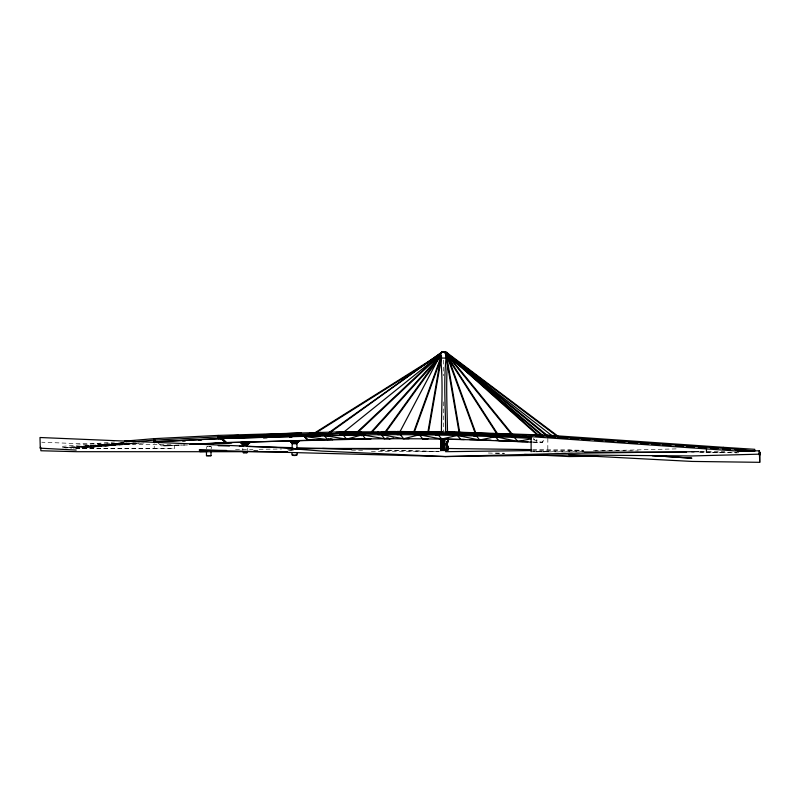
<?xml version="1.0" encoding="UTF-8"?>
<svg xmlns="http://www.w3.org/2000/svg" width="800" height="800" viewBox="0 0 800 800"><rect width="100%" height="100%" fill="white"/><g stroke="black" fill="none" stroke-linecap="round" stroke-linejoin="round"><path stroke-width="0.6" stroke-dasharray="4 3" d="M123.78 442.72L62.39 447.83L62.39 446.37L114.52 441.99M70.78 448.19L70.78 447.64L129.46 442.95M174.39 445.14L174.38 448.64L73.66 448.2L73.67 447.65L71.59 447.64M75.71 448.25L154.22 448.62L154.23 443.96M206.48 448.81L206.88 446.52M211.01 448.83C214.12 445.03 204.19 446.92 207.48 446.53M242.81 450.49L242.82 448.3M247.44 450.51L247.44 448.32M536.82 439.39L536.81 442.43L542.16 442.43L544.85 439.19M532.65 441.96L542.16 442.43L542.17 439.39M547.85 438.37L547.81 451.74L531.11 451.74M443.76 401.86L443.26 433.15M157.8 442.63L161.17 445.87L167.65 445.86L169.24 444.22M62.39 447.83L124.44 442.61M123.51 442.94L82.55 446.39L82.56 448.2M65.46 447.98L125.04 442.97M127.1 442.95L70.78 447.64M73.79 447.99L133.32 442.98M76.15 447.99L135.68 442.98M144.04 442.99L81.98 448.2L139.06 443.05M139.64 443.05L81.97 447.85M161.17 445.87L178.64 444.99M164.41 445.86L181.66 444.99M167.65 445.86L184.9 444.98M583.97 451.31L532.99 451.22M595.16 451.01L678.48 448.82M235.52 449.6L252.98 449.37M259.14 449.29L281.62 449M532.58 450.55L568.78 450.08L583.7 451.06M700.23 451.59L724.85 451.26M210.47 446.53L211.09 446.54L210.03 446.53M288.12 450.08L294.34 450.08A4675.67 4675.67 0 0 0 288.15 450.21M371.39 451.7L438.61 451.7M723.16 452.48L707.65 452.48L736.82 452.61M154.22 448.62L174.38 448.64M207.41 446.53L210.11 446.53M533.59 451.75L584.58 451.97M699.53 452.38L706.99 452.41M170.99 444.84L76.48 443.59L41.8 442.22M183.42 445L188.4 445.06M532.71 449.6L583.56 450.27M593.51 450.41L638.28 450.99M700.24 451.93L737.29 452.9M381.07 450L439.59 451.54M495.55 453.01L504.25 453.24M533.25 442.25L536.81 442.43L533.46 438.37M568.64 450.08L583.58 451.06M533.22 439.58L542.16 442.43M73.64 447.65L73.66 448.2M443.29 360.14L443.62 375.79M351.58 450.17A4675.67 4675.67 0 0 1 362.77 450.25M380.18 450.43A4675.67 4675.67 0 0 1 438.62 451.51M488.37 453.01A4675.67 4675.67 0 0 1 504.54 453.61M71.31 447.64L71.31 448.19L71.29 447.64"/><path stroke-width="1.2" d="M440.66 450.48L443.93 450.5L443.95 439.15L422.71 438.85L419.35 434.78L397.05 434.64M154.23 442.8L154.23 438.65L218.18 435.41M204.15 443.58L204.14 444.29L205.79 444.3M207.45 444.31L204.56 443.59M206.15 444.31L206.15 443.59L208.38 443.6M208.57 455.7L206.47 455.69L206.48 451.1M210.54 444.32L210.54 443.61L213.38 443.61L213.38 444.32L209.18 444.31M206.47 455.69L210.99 455.7L211.01 451.12M189.87 444.42L225.25 442.62L370.98 438.88L346.61 439.16L324.23 435.51L218.23 438.57L218.2 435.41L339.55 431.9L442.07 431.72M243.82 445.03L242.13 442.85C237.56 442.37 244.63 441.53 245.97 442.11M242.49 442.1L242.49 442.86L243.81 442.86L244.33 445.03L245.57 445.04L245.85 442.87L249.09 442.87L247.05 445.04M247.41 442.1L249.09 442.11L248.4 442.11L246.64 445.04M249.78 442.11L247.02 442.11L247.01 442.87L249.78 442.87L249.78 442.11L248.17 442.1M293.2 443.6L291.56 441.31L289.95 441.3L289.95 440.57L299.22 440.6L299.21 441.33L296.45 441.33L296.46 440.6M296.96 452.82C299.06 456.41 289.99 456.55 292.14 452.81M292.15 449.35L292.17 443.59L290.64 441.3L292.2 443.6L290.64 441.3M296.97 449.37L296.98 443.61L298.53 441.33L296.56 443.61M290.69 441.31L292.33 441.32L293.18 443.6L296.59 443.61L297.84 440.6L354.31 438.7M330.49 439.03L332.93 439.57L327.59 439.57L301.25 436.05L301.22 432.87L218.2 436.87L220.12 438.53L222.66 438.53L226.47 442.58L241.04 442.32M320.4 432.31L320.39 434.15L218.22 437.24L220.12 438.53L364.83 434.8L361.19 435.67M218.78 436.86L218.19 436.87L339.55 433.73L339.55 431.9M358.72 431.61L358.71 433.45L339.55 433.73C403.41 431.74 467.34 433.52 531.14 436.66L738.52 451.16M377.87 432.93L358.71 433.45L377.87 433.3L377.88 431.47M492.84 433.45L492.85 435.28L531.62 437L454.53 434.08L397.04 433.29L397.04 431.46L454.52 432.24L531.14 435.2L738.06 449.33L738.03 452.62M435.37 433.68L435.36 431.85M440.88 450.49C441.48 419.46 440.35 459.74 441.17 447.43M441.22 450.49L441.38 445.01L444.37 445.02L444.93 450.5L443.93 450.5M441.66 450.49L441.7 439.12L438.37 435.04L416.21 434.76M447.14 441.49L446.93 445.01L447.98 449.88L447.2 445.01L447.97 439.15L444.95 439.16L444.37 443.85C440.97 445.66 439.66 440.26 441.25 439.11C443.01 439.24 439.58 459.55 441.31 446.22M442.19 450.49L442.22 439.13L442.97 443.84L442.76 450.49M443.35 450.5L443.37 439.14M444.47 450.5L444.49 439.15L444.93 449.88C449.93 452.74 448.95 442.63 444.71 445.02M447.31 441.49L446.93 443.84L447.8 439.16L447.2 443.84L447.75 449.88L447.04 443.85L448.01 439.15L447.38 443.85L444.71 443.85M474.16 434.2L454.53 434.08L454.52 432.24M473.68 432.78L473.69 434.61L493.32 434.87M512.48 436.05L511.99 434.25M531.11 451.74L531.14 435.2M446.83 431.78L547.84 435.2L547.87 436.66L555.33 437.17M706.45 452.48L706.48 447.31M722.68 449.14L723.19 447.31L547.87 435.2M455.01 434.04L416.2 433.42L416.2 431.58M445.5 352.53L444.78 353.2M447.88 356.12C445.71 381.19 447.15 406.82 447.51 432.1M568.91 454.94L692.02 461.43L759.73 462.32L759.94 452.02L760 454.94M441.42 431.87C441.44 406.36 443.38 380.31 440.29 355.12L440.78 353.39A3.71 3.05 -90 0 1 442.59 351.83L445.2 351.72M748.24 450.95L759.31 450.81L759.18 454.78L759.13 454.17L691.42 455.96L568.31 454.94L445.21 456.56L322.1 451.09L275.9 447.44L40 437.51L40.28 448.19L76.21 450.08M747.33 451.16L747.36 450.61L735.21 449.84M531.17 436.66L531.62 437M328.76 432.71L442.55 351.7L330.17 432.49M40.42 447.04L40.28 448.19M445.39 354.11L445.84 353.75L497.77 434.13M443.95 443.85L444.49 439.15L443.95 439.15L443.47 443.85L442.78 439.14L442.97 443.84M441.13 446.22L440.62 449.87L441.38 445.01L440.66 449.87C442.92 451.33 439.33 428.28 441.14 442.65L440.82 439.09L441.65 443.84M295.01 443.61L295.29 441.33L297.83 441.33M440.62 449.87L441.22 445M447.36 443.85L448.01 439.15L447.27 443.85M443.35 449.88L443.95 445.01L444.47 449.88M443.47 445.01L442.76 449.88L442.47 445.01L441.22 449.87L442.02 445.01M427.9 432.02L441.14 355.46M428.53 432.12L441.57 356.78M446.7 352.52L560.51 438.07M295.62 443.61L296.27 441.33M246.16 445.04L246.83 442.87M413.74 431.92L441.06 356.54M414.34 432.15L441.24 357.93M296.16 443.61L297.14 441.33M247.7 442.87L246.69 445.04L245.55 445.04M444.15 351.83L443.65 352.38M400 431.66L440.57 354.63M296.42 443.6L297.71 442.08M296.88 443.61L298.16 441.32L299.21 441.33M246.91 445.03L249.09 442.87M248.87 442.87L247.4 445.04L249.04 442.87M443.18 352.37L443.06 351.83L442.96 352.45M385.14 431.94L440.68 354.94M386.4 431.31L441.2 355.33M313.46 440.09L307.6 440.11L303.8 436.05L308.57 440.11L307.57 440.07L313.91 440.11M371.44 431.73L440.29 355.53M372.76 431.24L440.78 355.96M356.84 432.39L441.8 352.52M358.2 432L440.45 354.68M442.33 351.69L442.51 352.21M343.23 432.56L439.78 354.95M314.56 432.98L439.37 354.63M315.94 432.88L440.74 354.53M446.34 353.18L540.05 436.57M445.73 354.41L446.35 354.3L459.92 433.62M442.03 443.84L441.25 439.11L457.4 435.44L479.77 440.04L532.06 442.2M531.05 438.86L517.8 441.5L495.43 436.64L473.69 435.96M393.54 438.09L390 438.74L365.63 438.88L362.28 434.81L346.61 439.16L343.25 435.09M339.57 435.08L381.3 434.67L403.68 438.73L419.35 434.78L441.73 439.11L491.06 440.25M506.49 440.36L498.79 440.7L495.43 436.64L479.77 440.04L476.42 435.97L454.53 435.42M124.44 441.15L154.23 438.65M133.13 441.88L154.23 440.11L218.18 436.87M233.55 435.6L238.48 435.35M154.82 440.11L154.23 440.11L154.83 440.49L154.11 440.49L154.15 441.82L221.03 438.56L226.47 442.58L232.3 442.59M154.15 441.82L301.73 434.71L301.24 434.33L358.71 433.07M182.72 441.21L185.18 441.09M198.74 440.4L201.2 440.28M198.91 444.11L205.07 443.8M207.53 443.68L228.48 442.61M198.46 444.29L204.62 443.98M207.08 443.86L231.73 442.61L225.25 442.62L221.03 438.56M320.39 434.15L339.55 433.36M257.21 434.78L264.69 434.55M283.41 433.98L290.9 433.75M309.62 433.18L318.36 432.92M263.41 437.7L267.16 437.58M289.63 436.9L292.12 436.82L289.67 436.97M263.46 437.77L267.21 437.65M244.79 442.21L289.72 440.83M336.27 432.4L361.23 431.86M315.86 435.81L320.64 435.67M445.26 456.56L568.5 453.32L699 451.6M397.04 432.92L377.87 433.3L416.2 433.04M287.74 448.91L322.7 448.46L378.72 449.19M445.53 451.7L531.43 450.57M597.79 456.19L569.19 456.56A4675.67 4675.67 0 0 0 524.44 454.42M218.23 438.57L222.66 438.53M381.44 431.6L395.71 431.49M240.51 442.84L241.9 442.84L241.2 442.85L243.23 445.02M292.3 443.59L292.73 443.6M205.1 444.29L206.54 444.31M244.36 445.03L242.89 442.86L241.2 442.85L243.37 445.03M292.13 455.11L294.11 455.11M363.98 434.8L362.28 434.81L384.66 438.74L409.03 438.73M218.2 437.24L218.79 437.24M447.16 358.08L441.37 358.06M377.89 434.65L400.33 434.66L403.68 438.73L428.05 438.85L422.71 438.85M463.96 439.51L460.75 439.51L457.4 435.44L435.38 435.02M290.86 441.3L292.56 443.59M289.95 441.3L291.33 441.3M527.9 441.73L517.8 441.5L514.45 437.44L492.85 436.63M322.56 448.46L440.69 448.46M723.21 448.77L722.7 448.77L730.49 449.24M444.93 450.5L446.34 450.5M747.36 450.61L745.52 450.61L745.49 451.16L737.62 450.54M738.04 451.16L754.74 451.16L754.76 449.32L723.21 447.31M287.61 451.7L76.76 451.7L40.87 450.75L40.77 447.51M154.81 440.11L154.24 440.47M297.14 440.6L297.84 440.6M246.84 442.11L248.4 442.11M245.85 442.1L249.09 442.45L245.48 442.43M247.7 442.45L244.82 442.44M209.59 443.61L210.54 443.61M210.29 444.32L211.12 444.31L210.11 444.31M209.77 444.31L212.28 444.31M207.75 444.3L208.34 444.3M243.64 445.02L242.32 443.57M444.93 449.88L441.67 449.87M244.71 452.68C238.73 452.68 251.54 452.7 245.53 452.69M294.97 455.12L296.95 455.12M293.01 441.32L295.41 441.33M291.93 441.32L293.24 441.32L293.75 443.6M245.48 442.09L247.8 442.1M243.81 442.44L242.13 442.43M243.57 442.86L245.97 442.87M207.94 443.58L213.33 443.61M207.94 444.3L209.59 444.32M207.19 444.31L208.57 444.31M208.96 444.3L211.41 444.31M445.19 449.87L447.67 449.88L446.93 445.01L447.33 449.88L446.75 446.23M208.89 455.69L210.99 455.7M210.98 444.31L212.31 444.31M584.58 451.97L686.55 452.4M248.17 442.86L249.78 442.87M211.73 444.31L213.38 444.32M298.53 440.6L299.22 440.6M242.78 445.02L241.57 442.85M448.16 448.49L531.47 449.59M226.57 450.44L199.18 450.08L445.39 456.56M253.95 450.8L257.69 450.85M559.9 437.88L561.06 437.9M447.07 439.11L464.91 439.48M549 437.12L550.12 437.15L548.04 437M691.61 451.7L694.08 451.76M218.24 445.7L229.43 446M239.38 446.26L243.11 446.36M246.84 446.46L292.85 447.67M296.58 447.77L351.3 449.21M469.66 439.61L485.12 440.04M495.81 440.41L511.26 441M522.42 435.47L526.47 435.62M516.02 441.2L523.15 441.5M535.97 436.07L541.9 436.36M536.89 436.3L539.27 436.42M512 437.43L531.14 438.37M735.34 449.55L754.76 450.79L738.23 450.15M723.07 449.06L725.5 449.22M652.09 455.57L691.88 458.19L652.05 455.57M559.06 437.43L567.76 438.03M571.49 438.29L578.95 438.8M582.68 439.06L590.14 439.58M595.12 439.92L602.58 440.44M606.31 440.69L613.77 441.21M617.5 441.47L624.96 441.98M628.69 442.24L637.39 442.84M641.12 443.1L648.58 443.62M652.31 443.87L659.77 444.39M663.5 444.65L670.96 445.16M675.93 445.51L683.4 446.02M687.13 446.28L694.59 446.79M698.32 447.05L705.78 447.57M710.75 447.91L718.21 448.43M548.63 436.74L554.85 437.17M559.82 437.52L567.28 438.03M571.01 438.29L578.47 438.8M582.2 439.06L589.66 439.58M594.64 439.92L602.1 440.44M605.83 440.69L613.29 441.21M618.26 441.55L624.48 441.98M629.45 442.33L636.91 442.84M640.64 443.1L648.1 443.62M651.83 443.87L659.29 444.39M663.02 444.65L670.48 445.16M675.45 445.51L682.91 446.02M686.64 446.28L694.1 446.79M699.08 447.14L705.29 447.57M710.27 447.91L717.73 448.43M583.34 439.44L585.82 439.62M594.48 440.21L596.96 440.38M605.62 440.98L609.34 441.24M618 441.84L620.48 442.01M629.14 442.61L631.62 442.78M641.52 443.46L644 443.64M652.66 444.23L655.14 444.4M663.8 445L666.28 445.17M676.18 445.86L678.66 446.03M687.32 446.63L689.8 446.8M698.46 447.4L700.94 447.57M710.84 448.25L713.32 448.42M570.99 438.66L573.48 438.83M582.18 439.43L584.67 439.61M605.81 441.07L608.3 441.24M651.81 444.25L654.3 444.42M663 445.02L665.49 445.19M686.63 446.65L689.11 446.82M328.18 438.69L332.93 439.57M349.58 438.7L351.95 439.16M386.44 438L390 438.74L387.59 438.13M447.29 353.6L558.16 437.11M446.23 353.42L554.29 437.5M446.4 352.85L549.65 437.33M447.92 354.92L450.82 357.29M452.75 358.87L547.3 436.26M447.11 354.44L543.55 436.1M445.74 354.14L543.13 436.6M447.96 355.28L538.69 436.23M324.23 435.51L327.59 439.57M381.3 434.67L384.66 438.74M449.08 356.39L512.66 434.66M447.81 355.84L512.17 435.08M241.42 442.84L242.88 445.02M446.06 355.15L497.23 434.48M291 441.31L292.36 443.6M447.5 355.5L475.89 433.26M446.89 355.71L475.28 433.47M445.93 355.64L459.07 432.51M441.7 439.12L442.47 443.84M440.82 439.09L441.18 441.46M244.82 442.86L244.94 445.03M294.25 441.32L294.37 443.61M759.73 462.32L759.31 450.81M445.65 432.1C445.49 406.52 443.4 380.41 446.36 355.14A3.71 3.05 -90 0 0 443.34 351.72M443.75 352.16A3.71 3.04 -90 0 1 448.08 354.24M199.86 451.7A4675.67 4675.67 0 0 1 207.32 451.51M441.31 443.83L440.6 439.09L441.2 443.84M447.38 445.01L447.93 449.88L447.38 445.01"/></g></svg>
